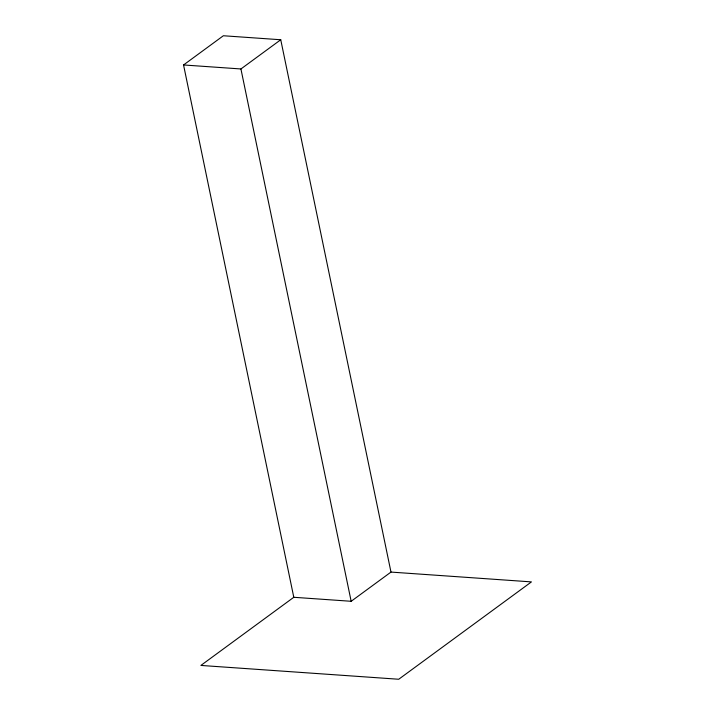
<?xml version="1.0" encoding="UTF-8"?>
<svg xmlns="http://www.w3.org/2000/svg" width="715" height="715" viewBox="0 0 715 715"><rect width="100%" height="100%" fill="white"/><g stroke="black" fill="none" stroke-linecap="round" stroke-linejoin="round"><path stroke-width="1.07" d="M293.794 597.284L183.549 64.958L223.366 35.75L280.745 39.754L390.98 572.08L351.163 601.288L293.794 597.284L200.888 665.433L398.729 679.25L531.451 581.894L390.98 572.08M183.549 64.958L240.928 68.962L280.745 39.754M240.928 68.962L351.163 601.288"/></g></svg>
